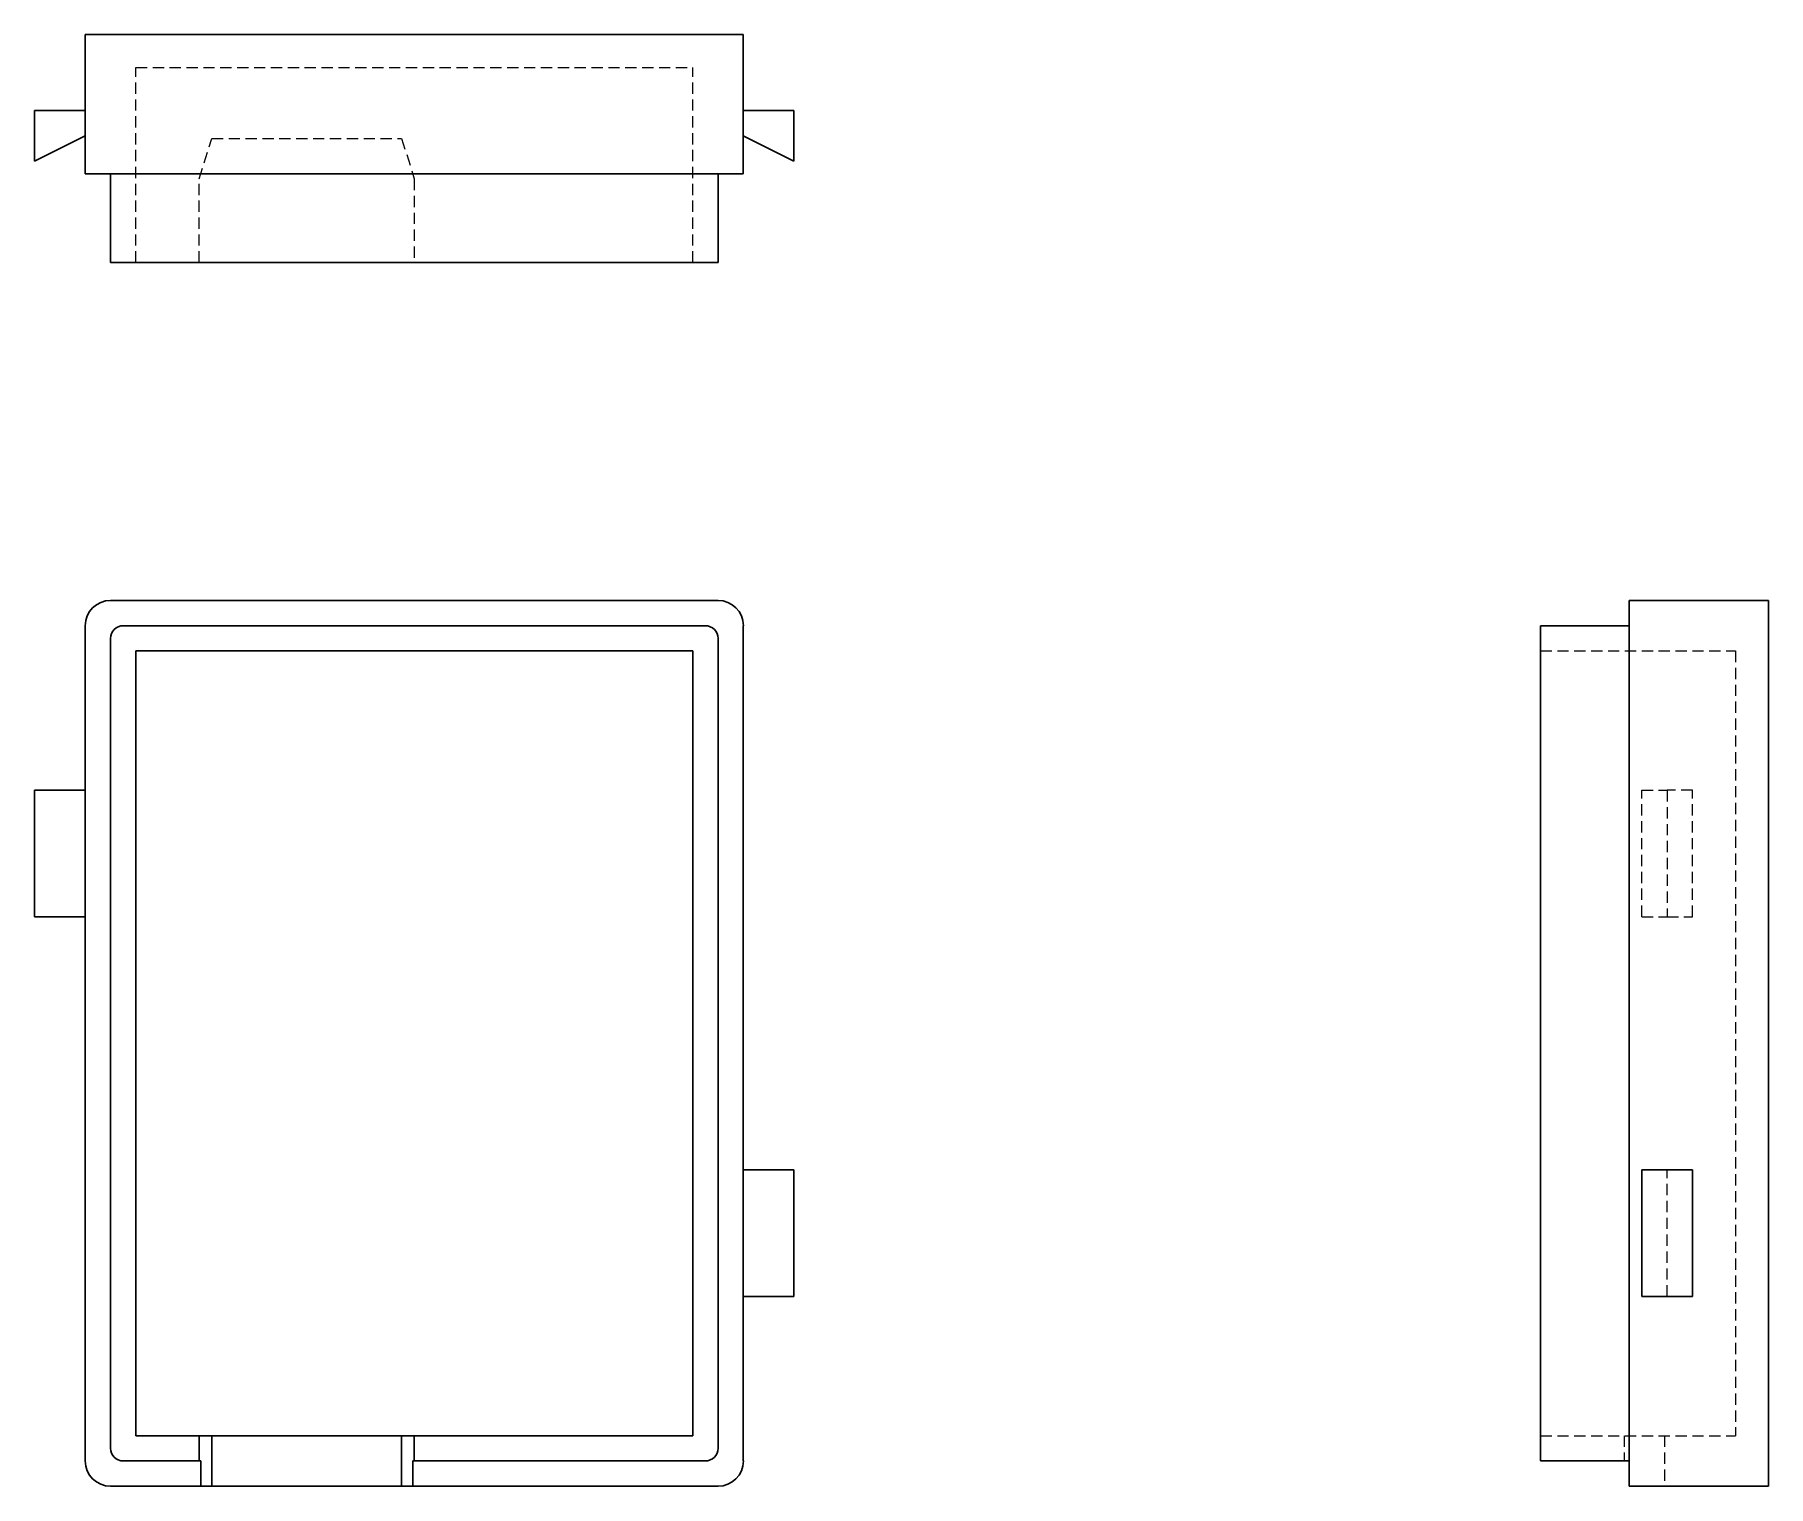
# Model space of a CAD drawing. Header units: millimetres. Extents: x 40 to 236, y 7 to 171.
import ezdxf

# ---------------------------------------------------------------- set-up
doc = ezdxf.new("R2010")
doc.units = ezdxf.units.MM
doc.linetypes.add('HIDDEN', pattern=[1.905, 1.27, -0.635])

msp = doc.modelspace()

# ---------------------------------------------------------------- linework, layer by layer
at = {"color": 7, "linetype": 'Continuous', "lineweight": 25}
for p, q in [((45.86, 170.86), (45.86, 155.14)), ((48.71, 170.86), (45.86, 170.86)), ((117.29, 170.86), (48.71, 170.86)), ((120.14, 170.86), (117.29, 170.86)), ((120.14, 170.86), (120.14, 155.14)), ((40.14, 162.29), (40.14, 156.57)), ((45.86, 162.29), (40.14, 162.29)), ((120.14, 162.29), (125.86, 162.29)), ((125.86, 162.29), (125.86, 156.57)), ((40.14, 156.57), (45.86, 159.43)), ((125.86, 156.57), (120.14, 159.43)), ((45.86, 155.14), (48.71, 155.14)), ((48.71, 155.14), (117.29, 155.14)), ((48.71, 145.14), (48.71, 155.14)), ((117.29, 155.14), (120.14, 155.14)), ((117.29, 145.14), (117.29, 155.14)), ((50.14, 145.14), (48.71, 145.14)), ((115.86, 145.14), (50.14, 145.14)), ((117.29, 145.14), (115.86, 145.14)), ((48.71, 107), (117.29, 107)), ((235.86, 107), (220.14, 107)), ((220.14, 107), (220.14, 104.14)), ((235.86, 104.14), (235.86, 107)), ((45.86, 9.86), (45.86, 104.14)), ((115.86, 104.14), (50.14, 104.14)), ((120.14, 104.14), (120.14, 9.86)), ((210.14, 104.14), (220.14, 104.14)), ((210.14, 102.71), (210.14, 104.14)), ((220.14, 104.14), (220.14, 9.86)), ((235.86, 9.86), (235.86, 104.14)), ((48.71, 102.71), (48.71, 11.29)), ((117.29, 11.29), (117.29, 102.71)), ((210.14, 11.29), (210.14, 102.71)), ((51.57, 101.29), (114.43, 101.29)), ((51.57, 12.71), (51.57, 101.29)), ((114.43, 101.29), (114.43, 12.71)), ((40.14, 85.57), (45.86, 85.57)), ((40.14, 71.29), (40.14, 85.57)), ((40.14, 71.29), (45.86, 71.29)), ((125.86, 42.71), (120.14, 42.71)), ((125.86, 42.71), (125.86, 28.43)), ((221.57, 42.71), (221.57, 28.43)), ((227.29, 42.71), (221.57, 42.71)), ((227.29, 42.71), (227.29, 28.43)), ((125.86, 28.43), (120.14, 28.43)), ((227.29, 28.43), (221.57, 28.43)), ((58.71, 12.71), (51.57, 12.71)), ((58.71, 9.86), (58.71, 12.71)), ((58.71, 12.71), (60.14, 12.71)), ((60.14, 12.71), (60.14, 7)), ((60.14, 12.71), (81.57, 12.71)), ((81.57, 12.71), (81.57, 7)), ((81.57, 12.71), (83, 12.71)), ((114.43, 12.71), (83, 12.71)), ((83, 12.71), (83, 9.86)), ((50.14, 9.86), (58.71, 9.86)), ((58.89, 9.86), (58.71, 9.86)), ((58.89, 7), (58.89, 9.86)), ((82.82, 9.86), (82.82, 7)), ((83, 9.86), (82.82, 9.86)), ((83, 9.86), (115.86, 9.86)), ((210.14, 9.86), (210.14, 11.29)), ((210.14, 9.86), (220.14, 9.86)), ((220.14, 9.86), (220.14, 7)), ((235.86, 7), (235.86, 9.86)), ((58.89, 7), (48.71, 7)), ((60.14, 7), (58.89, 7)), ((81.57, 7), (60.14, 7)), ((82.82, 7), (81.57, 7)), ((117.29, 7), (82.82, 7)), ((235.86, 7), (220.14, 7))]:
    msp.add_line(p, q, dxfattribs=at)
at = {"color": 7, "linetype": 'HIDDEN', "lineweight": 18}
for p, q in [((51.57, 167.14), (114.43, 167.14)), ((51.57, 145.14), (51.57, 167.14)), ((114.43, 145.14), (114.43, 167.14)), ((58.71, 154.57), (60.14, 159.14)), ((60.14, 159.14), (81.57, 159.14)), ((81.57, 159.14), (83, 154.57)), ((58.71, 145.14), (58.71, 154.57)), ((83, 154.57), (83, 145.14)), ((210.14, 101.29), (232.14, 101.29)), ((232.14, 101.29), (232.14, 12.71)), ((221.57, 71.29), (221.57, 85.57)), ((221.57, 85.57), (224.43, 85.57)), ((227.29, 85.57), (224.43, 85.57)), ((224.43, 85.57), (224.43, 71.29)), ((227.29, 71.29), (227.29, 85.57)), ((221.57, 71.29), (224.43, 71.29)), ((224.43, 71.29), (227.29, 71.29)), ((224.43, 28.43), (224.43, 42.71)), ((210.14, 12.71), (232.14, 12.71)), ((219.57, 12.71), (219.57, 9.86)), ((224.14, 12.71), (224.14, 7))]:
    msp.add_line(p, q, dxfattribs=at)
at = {"color": 7, "linetype": 'Continuous', "lineweight": 25}
for centre, radius, start, end in [((48.71, 104.14), 2.86, 90, 180), ((117.29, 104.14), 2.86, 0, 90), ((50.14, 102.71), 1.43, 90, 180), ((115.86, 102.71), 1.43, 0, 90), ((48.71, 9.86), 2.86, 180, 270), ((50.14, 11.29), 1.43, 180, 270), ((115.86, 11.29), 1.43, 270, 0), ((117.29, 9.86), 2.86, 270, 0)]:
    msp.add_arc(centre, radius, start, end, dxfattribs=at)

doc.saveas('drawing.dxf')
